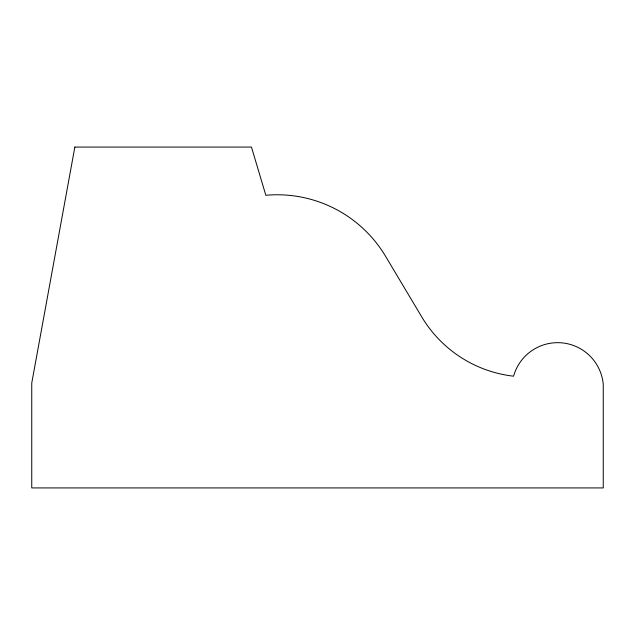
<?xml version="1.0" encoding="UTF-8"?>
<svg xmlns="http://www.w3.org/2000/svg" width="635" height="635" viewBox="0 0 635 635"><rect width="100%" height="100%" fill="white"/><g stroke="black" fill="none" stroke-linecap="round" stroke-linejoin="round"><path stroke-width="0.95" d="M74.851 147.074L31.75 383.048L31.75 487.926L603.25 487.926L603.25 384.334A45.76 45.76 0 0 0 513.58 376.19A123.325 123.325 0 0 1 421.203 315.992L385.564 256.278A126.174 126.174 0 0 0 265.835 195.286L251.468 147.074L74.851 147.074"/></g></svg>
